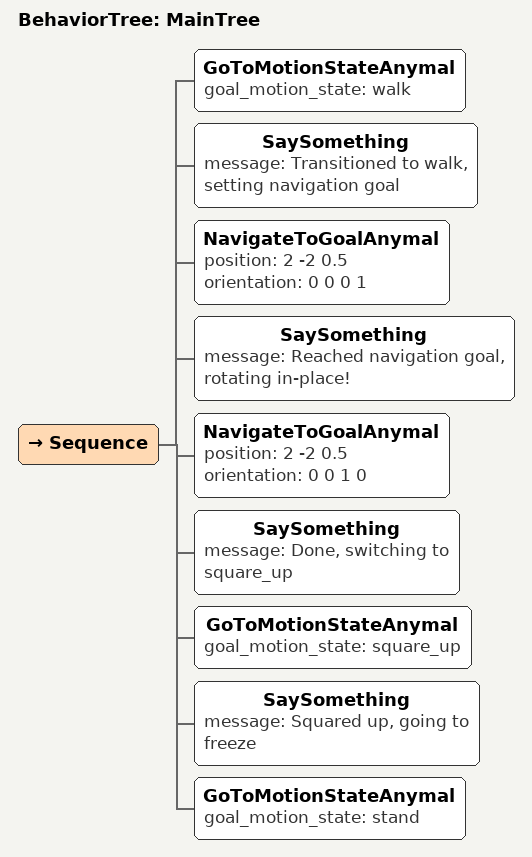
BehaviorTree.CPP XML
<?xml version="1.0"?>
<root main_tree_to_execute="MainTree" BTCPP_format="4">
  <BehaviorTree ID="MainTree">
    <Sequence>
      <GoToMotionStateAnymal goal_motion_state="walk"/>
      <SaySomething message="Transitioned to walk, setting navigation goal"/>
      <NavigateToGoalAnymal position="2 -2 0.5" orientation="0 0 0 1"/>
      <SaySomething message="Reached navigation goal, rotating in-place!" />
      <NavigateToGoalAnymal position="2 -2 0.5" orientation="0 0 1 0"/>
      <SaySomething message="Done, switching to square_up"/>
      <GoToMotionStateAnymal goal_motion_state="square_up"/>
      <SaySomething message="Squared up, going to freeze"/>
      <GoToMotionStateAnymal goal_motion_state="stand"/>
    </Sequence>
  </BehaviorTree>
</root>
